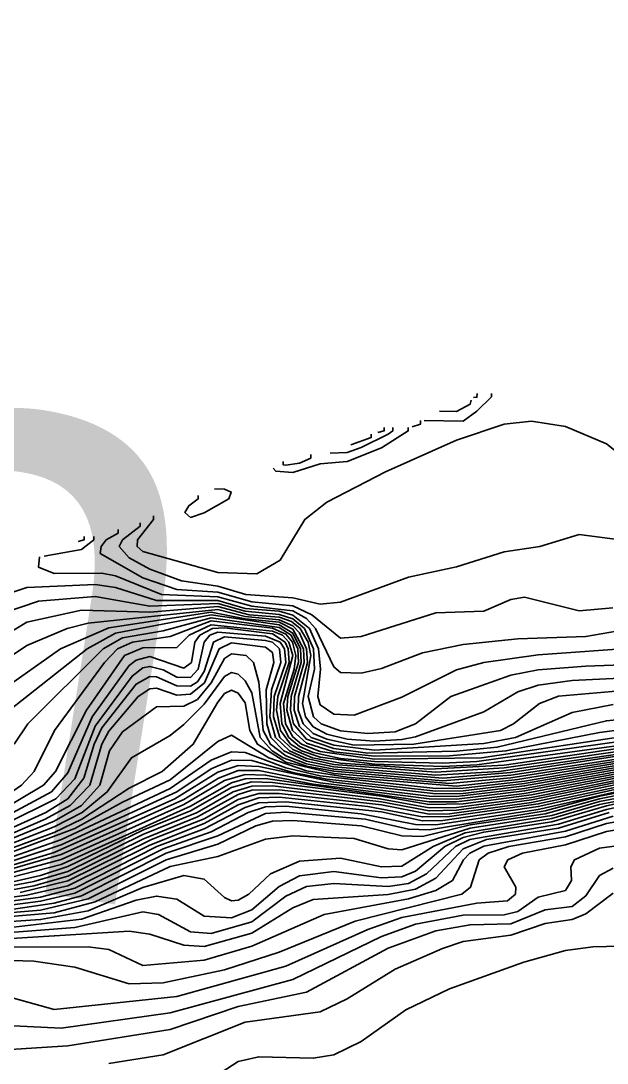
# Model space of a CAD drawing. Extents: x 474277 to 475042, y 254928 to 255625.
# Drawn here: x 474599.52 to 474606.12, y 255603.51 to 255615.24 of the extents above; entities that cross this region are included whole.
import ezdxf

# ---------------------------------------------------------------- set-up
doc = ezdxf.new("R2010")
doc.units = 0
doc.header["$MEASUREMENT"] = 0
doc.layers.add('BaseMapV2_DTM_export_MonNov09090547073261 — entities', color=1, linetype='CONTINUOUS')
doc.styles.get("Standard").update_dxf_attribs({"font": 'romans.shx'})

msp = doc.modelspace()

# ---------------------------------------------------------------- linework, layer by layer
at = {"layer": 'BaseMapV2_DTM_export_MonNov09090547073261 — entities', "color": 15, "linetype": 'Continuous', "true_color": 0xb7484b}
for points in [[(474604.058, 255610.745, 102.25), (474604.498, 255610.74, 102.25), (474604.651, 255610.853, 102.25), (474604.815, 255611.014, 102.25), (474604.815, 255611.052, 102.25)], [(474604.229, 255610.85, 102), (474604.421, 255610.848, 102), (474604.574, 255610.929, 102), (474604.588, 255610.975, 102)], [(474604.613, 255611.007, 102), (474604.651, 255611.009, 102), (474604.655, 255611.052, 102)], [(474606.406, 255610.247, 102.25), (474606.108, 255610.485, 102.25), (474605.648, 255610.68, 102.25), (474605.264, 255610.739, 102.25), (474604.958, 255610.705, 102.25), (474604.421, 255610.526, 102.25), (474603.624, 255610.17, 102.25), (474602.964, 255609.826, 102.25), (474602.717, 255609.633, 102.25), (474602.438, 255609.173, 102.25), (474602.177, 255609.02, 102.25), (474601.737, 255609.034, 102.25), (474600.894, 255609.272, 102.25), (474600.83, 255609.327, 102.25), (474600.833, 255609.403, 102.25), (474601.014, 255609.633, 102.25), (474601.014, 255609.672, 102.25)], [(474603.923, 255610.675, 102.25), (474604.019, 255610.707, 102.25), (474604.019, 255610.745, 102.25)], [(474602.36, 255610.209, 102.25), (474602.389, 255610.175, 102.25), (474602.581, 255610.16, 102.25), (474602.887, 255610.257, 102.25), (474603.194, 255610.285, 102.25), (474603.578, 255610.439, 102.25), (474603.88, 255610.63, 102.25), (474603.88, 255610.669, 102.25)], [(474603.002, 255610.379, 102), (474603.194, 255610.386, 102), (474603.348, 255610.442, 102), (474603.654, 255610.592, 102), (474603.705, 255610.63, 102), (474603.705, 255610.669, 102)], [(474603.539, 255610.61, 101.75), (474603.607, 255610.63, 101.75), (474603.607, 255610.669, 101.75)], [(474603.233, 255610.473, 101.75), (474603.463, 255610.554, 101.75), (474603.463, 255610.592, 101.75)], [(474602.474, 255610.285, 102), (474602.474, 255610.247, 102), (474602.504, 255610.242, 102), (474602.657, 255610.265, 102), (474602.783, 255610.324, 102), (474602.783, 255610.362, 102)], [(474601.699, 255609.976, 102.5), (474601.814, 255609.974, 102.5), (474601.888, 255609.94, 102.5), (474601.86, 255609.864, 102.5), (474601.584, 255609.709, 102.5), (474601.431, 255609.656, 102.5), (474601.367, 255609.71, 102.5), (474601.412, 255609.787, 102.5), (474601.515, 255609.864, 102.5), (474601.515, 255609.902, 102.5)], [(474606.491, 255609.372, 102), (474605.801, 255609.464, 102), (474605.36, 255609.327, 102), (474604.958, 255609.267, 102), (474604.421, 255609.098, 102), (474603.884, 255608.984, 102), (474603.118, 255608.703, 102), (474602.887, 255608.68, 102), (474602.581, 255608.752, 102), (474602.054, 255608.79, 102), (474601.737, 255608.883, 102), (474601.33, 255608.943, 102), (474600.971, 255609.074, 102), (474600.741, 255609.202, 102), (474600.629, 255609.327, 102), (474600.666, 255609.403, 102), (474600.862, 255609.557, 102), (474600.862, 255609.595, 102)], [(474606.179, 255608.637, 101.75), (474605.801, 255608.605, 101.75), (474605.188, 255608.758, 101.75), (474605.034, 255608.733, 101.75), (474604.728, 255608.602, 101.75), (474604.191, 255608.581, 101.75), (474603.348, 255608.317, 101.75), (474603.118, 255608.297, 101.75), (474602.795, 255608.56, 101.75), (474602.581, 255608.662, 101.75), (474602.121, 255608.704, 101.75), (474601.737, 255608.813, 101.75), (474601.277, 255608.844, 101.75), (474600.894, 255608.977, 101.75), (474600.413, 255609.25, 101.75), (474600.424, 255609.327, 101.75), (474600.483, 255609.403, 101.75), (474600.618, 255609.48, 101.75), (474600.618, 255609.518, 101.75)], [(474599.782, 255609.22, 101.5), (474600.204, 255609.294, 101.5), (474600.342, 255609.403, 101.5), (474600.342, 255609.442, 101.5)], [(474600.165, 255609.383, 101.25), (474600.233, 255609.403, 101.25), (474600.233, 255609.442, 101.25)], [(474606.568, 255608.434, 101.5), (474605.878, 255608.316, 101.5), (474605.111, 255608.288, 101.5), (474604.498, 255608.227, 101.5), (474604.038, 255608.131, 101.5), (474603.578, 255607.954, 101.5), (474603.348, 255607.902, 101.5), (474603.118, 255607.91, 101.5), (474603.041, 255607.974, 101.5), (474602.837, 255608.407, 101.5), (474602.734, 255608.517, 101.5), (474602.581, 255608.604, 101.5), (474602.121, 255608.658, 101.5), (474601.737, 255608.763, 101.5), (474601.102, 255608.79, 101.5), (474600.587, 255608.998, 101.5), (474600.434, 255609.03, 101.5), (474599.897, 255609.024, 101.5), (474599.719, 255609.097, 101.5), (474599.731, 255609.212, 101.5)], [(474606.491, 255608.192, 101.25), (474605.341, 255608.109, 101.25), (474604.728, 255608.021, 101.25), (474604.421, 255607.939, 101.25), (474603.808, 255607.631, 101.25), (474603.271, 255607.431, 101.25), (474603.041, 255607.442, 101.25), (474602.887, 255607.548, 101.25), (474602.862, 255607.64, 101.25), (474602.894, 255607.947, 101.25), (474602.871, 255608.177, 101.25), (474602.767, 255608.407, 101.25), (474602.581, 255608.555, 101.25), (474602.427, 255608.599, 101.25), (474602.044, 255608.632, 101.25), (474601.737, 255608.72, 101.25), (474601.047, 255608.721, 101.25), (474600.587, 255608.868, 101.25), (474600.357, 255608.9, 101.25), (474599.59, 255608.868, 101.25), (474599.207, 255608.741, 101.25)], [(474606.491, 255608.003, 101), (474605.878, 255607.983, 101), (474605.341, 255607.94, 101), (474605.034, 255607.879, 101), (474604.359, 255607.64, 101), (474603.962, 255607.333, 101), (474603.731, 255607.242, 101), (474603.424, 255607.222, 101), (474603.118, 255607.254, 101), (474602.9, 255607.333, 101), (474602.814, 255607.41, 101), (474602.754, 255607.64, 101), (474602.825, 255607.947, 101), (474602.815, 255608.177, 101), (474602.712, 255608.407, 101), (474602.581, 255608.515, 101), (474602.427, 255608.563, 101), (474602.044, 255608.6, 101), (474601.737, 255608.686, 101), (474600.971, 255608.656, 101), (474600.357, 255608.767, 101), (474599.721, 255608.713, 101), (474599.284, 255608.566, 101)], [(474606.261, 255607.848, 100.75), (474605.725, 255607.822, 100.75), (474605.341, 255607.767, 100.75), (474605.111, 255607.691, 100.75), (474604.728, 255607.467, 100.75), (474603.961, 255607.185, 100.75), (474603.808, 255607.155, 100.75), (474603.501, 255607.137, 100.75), (474603.194, 255607.161, 100.75), (474602.964, 255607.218, 100.75), (474602.811, 255607.299, 100.75), (474602.724, 255607.41, 100.75), (474602.689, 255607.563, 100.75), (474602.785, 255608.1, 100.75), (474602.752, 255608.253, 100.75), (474602.663, 255608.407, 100.75), (474602.566, 255608.483, 100.75), (474602.427, 255608.533, 100.75), (474602.091, 255608.56, 100.75), (474601.737, 255608.652, 100.75), (474600.971, 255608.59, 100.75), (474600.204, 255608.61, 100.75), (474599.59, 255608.476, 100.75), (474599.214, 255608.253, 100.75)], [(474606.185, 255607.55, 100.25), (474605.725, 255607.459, 100.25), (474605.087, 255607.18, 100.25), (474604.728, 255607.112, 100.25), (474603.501, 255607.036, 100.25), (474603.041, 255607.091, 100.25), (474602.786, 255607.18, 100.25), (474602.657, 255607.303, 100.25), (474602.595, 255607.487, 100.25), (474602.601, 255607.64, 100.25), (474602.71, 255608.023, 100.25), (474602.701, 255608.177, 100.25), (474602.581, 255608.398, 100.25), (474602.427, 255608.475, 100.25), (474602.044, 255608.513, 100.25), (474601.661, 255608.59, 100.25), (474600.511, 255608.414, 100.25), (474599.969, 255608.177, 100.25), (474599.284, 255607.698, 100.25)], [(474606.261, 255607.705, 100.5), (474605.571, 255607.642, 100.5), (474605.354, 255607.563, 100.5), (474605.064, 255607.333, 100.5), (474604.916, 255607.257, 100.5), (474603.941, 255607.103, 100.5), (474603.271, 255607.094, 100.5), (474602.964, 255607.158, 100.5), (474602.811, 255607.224, 100.5), (474602.699, 255607.333, 100.5), (474602.642, 255607.487, 100.5), (474602.643, 255607.64, 100.5), (474602.745, 255608.023, 100.5), (474602.734, 255608.177, 100.5), (474602.657, 255608.358, 100.5), (474602.581, 255608.437, 100.5), (474602.427, 255608.504, 100.5), (474602.044, 255608.54, 100.5), (474601.737, 255608.62, 100.5), (474600.28, 255608.467, 100.5), (474600.042, 255608.407, 100.5), (474599.59, 255608.215, 100.5), (474599.36, 255608.062, 100.5)], [(474606.645, 255607.419, 100), (474606.108, 255607.367, 100), (474604.881, 255607.068, 100), (474604.421, 255607.024, 100), (474603.424, 255607.003, 100), (474603.041, 255607.053, 100), (474602.734, 255607.161, 100), (474602.588, 255607.333, 100), (474602.553, 255607.487, 100), (474602.562, 255607.64, 100), (474602.676, 255608.023, 100), (474602.669, 255608.177, 100), (474602.581, 255608.354, 100), (474602.427, 255608.447, 100), (474601.661, 255608.559, 100), (474600.587, 255608.354, 100), (474600.266, 255608.177, 100), (474599.394, 255607.487, 100)], [(474606.568, 255607.307, 99.75), (474606.031, 255607.235, 99.75), (474604.978, 255607.027, 99.75), (474604.344, 255606.972, 99.75), (474603.501, 255606.967, 99.75), (474603.041, 255607.017, 99.75), (474602.734, 255607.114, 99.75), (474602.579, 255607.257, 99.75), (474602.513, 255607.487, 99.75), (474602.525, 255607.64, 99.75), (474602.643, 255608.023, 99.75), (474602.636, 255608.177, 99.75), (474602.562, 255608.33, 99.75), (474602.427, 255608.418, 99.75), (474601.661, 255608.524, 99.75), (474601.124, 255608.378, 99.75), (474600.664, 255608.299, 99.75), (474600.448, 255608.177, 99.75), (474599.599, 255607.333, 99.75), (474599.446, 255607.103, 99.75)], [(474606.491, 255607.219, 99.5), (474604.704, 255606.95, 99.5), (474603.501, 255606.936, 99.5), (474602.887, 255607.02, 99.5), (474602.68, 255607.103, 99.5), (474602.581, 255607.186, 99.5), (474602.5, 255607.333, 99.5), (474602.477, 255607.563, 99.5), (474602.596, 255607.947, 99.5), (474602.614, 255608.1, 99.5), (474602.576, 255608.253, 99.5), (474602.504, 255608.343, 99.5), (474602.351, 255608.409, 99.5), (474601.661, 255608.49, 99.5), (474601.201, 255608.317, 99.5), (474600.778, 255608.253, 99.5), (474600.61, 255608.177, 99.5), (474600.464, 255608.023, 99.5), (474599.9, 255607.257, 99.5), (474599.67, 255606.796, 99.5), (474599.529, 255606.643, 99.5), (474598.747, 255606.104, 99.5)], [(474606.415, 255607.111, 99), (474604.651, 255606.87, 99), (474604.268, 255606.852, 99), (474603.501, 255606.88, 99), (474602.887, 255606.958, 99), (474602.679, 255607.027, 99), (474602.556, 255607.103, 99), (474602.443, 255607.257, 99), (474602.399, 255607.487, 99), (474602.412, 255607.64, 99), (474602.54, 255608.023, 99), (474602.53, 255608.177, 99), (474602.493, 255608.253, 99), (474602.351, 255608.344, 99), (474601.814, 255608.413, 99), (474601.677, 255608.407, 99), (474601.534, 255608.33, 99), (474601.48, 255608.253, 99), (474601.44, 255608.023, 99), (474601.354, 255607.959, 99), (474600.971, 255608.09, 99), (474600.817, 255608.049, 99), (474600.741, 255607.988, 99), (474600.324, 255607.41, 99), (474600.05, 255606.781, 99), (474599.865, 255606.566, 99), (474598.747, 255605.966, 99)], [(474606.491, 255607.167, 99.25), (474604.651, 255606.907, 99.25), (474604.268, 255606.888, 99.25), (474603.501, 255606.908, 99.25), (474603.118, 255606.942, 99.25), (474602.811, 255607.01, 99.25), (474602.657, 255607.076, 99.25), (474602.535, 255607.18, 99.25), (474602.459, 255607.333, 99.25), (474602.44, 255607.563, 99.25), (474602.582, 255608.1, 99.25), (474602.536, 255608.253, 99.25), (474602.465, 255608.33, 99.25), (474602.351, 255608.376, 99.25), (474601.661, 255608.448, 99.25), (474601.413, 255608.33, 99.25), (474601.277, 255608.192, 99.25), (474600.894, 255608.188, 99.25), (474600.689, 255608.1, 99.25), (474600.259, 255607.487, 99.25), (474599.913, 255606.796, 99.25), (474599.776, 255606.643, 99.25), (474598.749, 255606.03, 99.25)], [(474606.491, 255607.091, 98.75), (474604.958, 255606.868, 98.75), (474604.114, 255606.823, 98.75), (474603.118, 255606.888, 98.75), (474602.804, 255606.95, 98.75), (474602.581, 255607.043, 98.75), (474602.436, 255607.18, 98.75), (474602.365, 255607.41, 98.75), (474602.371, 255607.64, 98.75), (474602.501, 255608.023, 98.75), (474602.486, 255608.177, 98.75), (474602.437, 255608.253, 98.75), (474602.274, 255608.319, 98.75), (474601.737, 255608.363, 98.75), (474601.648, 255608.33, 98.75), (474601.584, 255608.253, 98.75), (474601.517, 255607.947, 98.75), (474601.431, 255607.854, 98.75), (474601.277, 255607.858, 98.75), (474601.124, 255607.942, 98.75), (474600.971, 255607.978, 98.75), (474600.894, 255607.961, 98.75), (474600.772, 255607.87, 98.75), (474600.357, 255607.308, 98.75), (474600.127, 255606.714, 98.75), (474599.916, 255606.49, 98.75), (474598.747, 255605.912, 98.75)], [(474606.491, 255607.06, 98.5), (474604.958, 255606.836, 98.5), (474604.191, 255606.787, 98.5), (474603.044, 255606.873, 98.5), (474602.734, 255606.941, 98.5), (474602.542, 255607.027, 98.5), (474602.387, 255607.18, 98.5), (474602.322, 255607.41, 98.5), (474602.34, 255607.717, 98.5), (474602.447, 255608.023, 98.5), (474602.43, 255608.177, 98.5), (474602.351, 255608.251, 98.5), (474602.274, 255608.27, 98.5), (474601.814, 255608.312, 98.5), (474601.688, 255608.253, 98.5), (474601.584, 255607.921, 98.5), (474601.507, 255607.806, 98.5), (474601.431, 255607.757, 98.5), (474601.277, 255607.759, 98.5), (474601.047, 255607.861, 98.5), (474600.971, 255607.864, 98.5), (474600.817, 255607.779, 98.5), (474600.434, 255607.289, 98.5), (474600.346, 255607.103, 98.5), (474600.231, 255606.72, 98.5), (474600.05, 255606.488, 98.5), (474599.802, 255606.336, 98.5), (474598.824, 255605.891, 98.5)], [(474615.079, 255608.329, 95.75), (474614.159, 255608.174, 95.75), (474613.315, 255607.855, 95.75), (474612.165, 255607.689, 95.75), (474611.399, 255607.47, 95.75), (474611.092, 255607.476, 95.75), (474610.478, 255607.595, 95.75), (474610.248, 255607.556, 95.75), (474609.788, 255607.396, 95.75), (474609.482, 255607.347, 95.75), (474608.638, 255607.312, 95.75), (474607.795, 255607.336, 95.75), (474607.565, 255607.261, 95.75), (474606.951, 255606.938, 95.75), (474606.568, 255606.811, 95.75), (474605.188, 255606.549, 95.75), (474604.421, 255606.453, 95.75), (474604.114, 255606.456, 95.75), (474602.274, 255606.718, 95.75), (474602.044, 255606.714, 95.75), (474601.891, 255606.67, 95.75), (474601.431, 255606.406, 95.75), (474599.974, 255605.751, 95.75), (474598.977, 255605.494, 95.75)], [(474606.491, 255607.029, 98.25), (474604.897, 255606.796, 98.25), (474604.191, 255606.756, 98.25), (474603.041, 255606.849, 98.25), (474602.734, 255606.913, 98.25), (474602.479, 255607.027, 98.25), (474602.335, 255607.18, 98.25), (474602.287, 255607.333, 98.25), (474602.281, 255607.717, 98.25), (474602.368, 255608.023, 98.25), (474602.351, 255608.136, 98.25), (474602.274, 255608.194, 98.25), (474601.891, 255608.245, 98.25), (474601.751, 255608.177, 98.25), (474601.586, 255607.793, 98.25), (474601.431, 255607.665, 98.25), (474601.277, 255607.656, 98.25), (474601.047, 255607.733, 98.25), (474600.971, 255607.727, 98.25), (474600.843, 255607.64, 98.25), (474600.511, 255607.251, 98.25), (474600.432, 255607.103, 98.25), (474600.296, 255606.643, 98.25), (474600.077, 255606.413, 98.25), (474599.796, 255606.26, 98.25), (474598.9, 255605.874, 98.25)], [(474606.568, 255607.022, 98), (474605.034, 255606.783, 98), (474604.268, 255606.721, 98), (474603.041, 255606.824, 98), (474602.734, 255606.884, 98), (474602.504, 255606.973, 98), (474602.33, 255607.103, 98), (474602.249, 255607.257, 98), (474602.197, 255607.8, 98), (474602.139, 255608.023, 98), (474602.057, 255608.1, 98), (474601.891, 255608.122, 98), (474601.814, 255608.069, 98), (474601.664, 255607.793, 98), (474601.507, 255607.608, 98), (474601.354, 255607.531, 98), (474601.047, 255607.525, 98), (474600.664, 255607.241, 98), (474600.52, 255607.027, 98), (474600.41, 255606.643, 98), (474600.202, 255606.413, 98), (474599.897, 255606.238, 98), (474598.9, 255605.827, 98)], [(474606.491, 255606.977, 97.75), (474605.034, 255606.754, 97.75), (474604.268, 255606.691, 97.75), (474603.041, 255606.799, 97.75), (474602.734, 255606.856, 97.75), (474602.473, 255606.95, 97.75), (474602.348, 255607.027, 97.75), (474602.214, 255607.18, 97.75), (474602.121, 255607.682, 97.75), (474602.044, 255607.818, 97.75), (474601.967, 255607.89, 97.75), (474601.891, 255607.911, 97.75), (474601.814, 255607.866, 97.75), (474601.584, 255607.555, 97.75), (474601.354, 255607.324, 97.75), (474601.201, 255607.202, 97.75), (474600.766, 255606.95, 97.75), (474600.494, 255606.566, 97.75), (474600.213, 255606.336, 97.75), (474599.897, 255606.172, 97.75), (474598.948, 255605.8, 97.75)], [(474606.491, 255606.952, 97.5), (474605.034, 255606.724, 97.5), (474604.344, 255606.66, 97.5), (474603.041, 255606.774, 97.5), (474602.504, 255606.902, 97.5), (474602.184, 255607.103, 97.5), (474602.097, 255607.257, 97.5), (474602.044, 255607.569, 97.5), (474601.967, 255607.678, 97.5), (474601.891, 255607.71, 97.5), (474601.814, 255607.672, 97.5), (474601.737, 255607.577, 97.5), (474601.46, 255607.103, 97.5), (474601.113, 255606.796, 97.5), (474600.741, 255606.608, 97.5), (474600.206, 255606.26, 97.5), (474599.897, 255606.111, 97.5), (474598.9, 255605.741, 97.5)], [(474606.568, 255606.946, 97.25), (474605.111, 255606.706, 97.25), (474604.421, 255606.632, 97.25), (474603.194, 255606.732, 97.25), (474602.734, 255606.802, 97.25), (474602.31, 255606.95, 97.25), (474601.891, 255607.204, 97.25), (474601.737, 255607.134, 97.25), (474601.201, 255606.704, 97.25), (474600.664, 255606.452, 97.25), (474600.127, 255606.156, 97.25), (474598.974, 255605.723, 97.25)], [(474606.568, 255606.923, 97), (474605.188, 255606.689, 97), (474604.498, 255606.607, 97), (474604.191, 255606.604, 97), (474602.887, 255606.747, 97), (474602.504, 255606.837, 97), (474602.044, 255607.008, 97), (474601.891, 255607.019, 97), (474601.661, 255606.925, 97), (474601.201, 255606.606, 97), (474599.979, 255606.03, 97), (474599.101, 255605.723, 97)], [(474606.568, 255606.878, 96.5), (474605.188, 255606.633, 96.5), (474604.498, 255606.548, 96.5), (474604.191, 255606.543, 96.5), (474603.041, 255606.675, 96.5), (474602.197, 255606.852, 96.5), (474601.967, 255606.865, 96.5), (474601.737, 255606.788, 96.5), (474601.254, 255606.49, 96.5), (474599.897, 255605.885, 96.5), (474598.977, 255605.606, 96.5)], [(474606.568, 255606.9, 96.75), (474605.188, 255606.661, 96.75), (474604.498, 255606.578, 96.75), (474604.191, 255606.574, 96.75), (474602.964, 255606.71, 96.75), (474602.581, 255606.784, 96.75), (474602.121, 255606.92, 96.75), (474601.891, 255606.925, 96.75), (474601.661, 255606.825, 96.75), (474601.276, 255606.566, 96.75), (474599.974, 255605.971, 96.75), (474599.054, 255605.666, 96.75)], [(474606.568, 255606.855, 96.25), (474605.188, 255606.605, 96.25), (474604.421, 255606.513, 96.25), (474604.114, 255606.519, 96.25), (474602.887, 255606.669, 96.25), (474602.197, 255606.808, 96.25), (474601.967, 255606.806, 96.25), (474601.744, 255606.72, 96.25), (474601.354, 255606.479, 96.25), (474599.974, 255605.86, 96.25), (474598.9, 255605.551, 96.25)], [(474606.568, 255606.833, 96), (474605.188, 255606.577, 96), (474604.421, 255606.483, 96), (474604.114, 255606.488, 96), (474602.811, 255606.654, 96), (474602.274, 255606.756, 96), (474602.044, 255606.764, 96), (474601.814, 255606.694, 96), (474601.354, 255606.423, 96), (474599.974, 255605.805, 96), (474598.9, 255605.516, 96)], [(474606.568, 255606.766, 95.25), (474605.264, 255606.505, 95.25), (474604.421, 255606.392, 95.25), (474604.114, 255606.388, 95.25), (474603.56, 255606.49, 95.25), (474602.351, 255606.635, 95.25), (474602.121, 255606.632, 95.25), (474601.909, 255606.566, 95.25), (474601.506, 255606.336, 95.25), (474600.894, 255606.085, 95.25), (474600.05, 255605.672, 95.25), (474599.667, 255605.557, 95.25), (474598.9, 255605.41, 95.25)], [(474606.645, 255606.763, 95), (474605.264, 255606.476, 95), (474604.421, 255606.362, 95), (474604.114, 255606.353, 95), (474603.578, 255606.454, 95), (474602.427, 255606.589, 95), (474602.121, 255606.585, 95), (474601.967, 255606.537, 95), (474601.507, 255606.284, 95), (474600.894, 255606.035, 95), (474600.05, 255605.618, 95), (474599.667, 255605.51, 95), (474599.054, 255605.398, 95)], [(474606.645, 255606.809, 95.5), (474605.264, 255606.533, 95.5), (474604.498, 255606.431, 95.5), (474604.114, 255606.423, 95.5), (474603.578, 255606.517, 95.5), (474602.351, 255606.672, 95.5), (474602.121, 255606.678, 95.5), (474601.891, 255606.614, 95.5), (474601.431, 255606.353, 95.5), (474600.894, 255606.134, 95.5), (474600.05, 255605.727, 95.5), (474599.744, 255605.625, 95.5), (474599.13, 255605.487, 95.5)], [(474606.568, 255606.696, 94.5), (474605.341, 255606.432, 94.5), (474604.344, 255606.288, 94.5), (474604.038, 255606.284, 94.5), (474603.424, 255606.402, 94.5), (474602.427, 255606.508, 94.5), (474602.197, 255606.5, 94.5), (474601.967, 255606.42, 94.5), (474601.584, 255606.209, 94.5), (474600.971, 255605.968, 94.5), (474600.05, 255605.51, 94.5), (474599.59, 255605.403, 94.5), (474598.747, 255605.29, 94.5)], [(474606.645, 255606.691, 94.25), (474605.341, 255606.401, 94.25), (474604.268, 255606.243, 94.25), (474604.038, 255606.239, 94.25), (474603.578, 255606.341, 94.25), (474602.504, 255606.456, 94.25), (474602.197, 255606.444, 94.25), (474602.044, 255606.392, 94.25), (474601.584, 255606.149, 94.25), (474601.053, 255605.953, 94.25), (474600.127, 255605.482, 94.25), (474599.744, 255605.383, 94.25), (474598.9, 255605.269, 94.25)], [(474606.645, 255606.666, 94), (474605.341, 255606.37, 94), (474604.191, 255606.194, 94), (474603.961, 255606.199, 94), (474603.348, 255606.321, 94), (474602.504, 255606.404, 94), (474602.274, 255606.398, 94), (474602.079, 255606.336, 94), (474601.661, 255606.117, 94), (474601.124, 255605.925, 94), (474600.127, 255605.427, 94), (474599.744, 255605.336, 94), (474599.054, 255605.245, 94)], [(474606.645, 255606.74, 94.75), (474605.264, 255606.447, 94.75), (474604.344, 255606.321, 94.75), (474604.114, 255606.316, 94.75), (474603.578, 255606.421, 94.75), (474602.427, 255606.55, 94.75), (474602.197, 255606.55, 94.75), (474601.967, 255606.481, 94.75), (474601.584, 255606.265, 94.75), (474600.99, 255606.03, 94.75), (474600.05, 255605.564, 94.75), (474599.514, 255605.434, 94.75)], [(474606.645, 255606.611, 93.5), (474606.031, 255606.49, 93.5), (474605.418, 255606.321, 93.5), (474604.574, 255606.194, 93.5), (474604.038, 255606.066, 93.5), (474603.808, 255606.072, 93.5), (474603.348, 255606.185, 93.5), (474602.581, 255606.245, 93.5), (474602.351, 255606.238, 93.5), (474602.166, 255606.183, 93.5), (474601.737, 255605.979, 93.5), (474601.157, 255605.8, 93.5), (474600.28, 255605.364, 93.5), (474599.744, 255605.237, 93.5), (474598.44, 255605.128, 93.5)], [(474606.491, 255606.544, 93.25), (474606.031, 255606.458, 93.25), (474605.494, 255606.302, 93.25), (474604.574, 255606.157, 93.25), (474603.808, 255605.913, 93.25), (474603.654, 255605.924, 93.25), (474603.271, 255606.043, 93.25), (474602.581, 255606.073, 93.25), (474602.274, 255606.036, 93.25), (474601.737, 255605.839, 93.25), (474601.201, 255605.725, 93.25), (474600.357, 255605.329, 93.25), (474599.897, 255605.205, 93.25), (474598.517, 255605.09, 93.25)], [(474606.568, 255606.528, 93), (474606.031, 255606.426, 93), (474605.494, 255606.267, 93), (474604.521, 255606.106, 93), (474604.16, 255605.953, 93), (474603.808, 255605.732, 93), (474603.578, 255605.722, 93), (474603.118, 255605.82, 93), (474602.657, 255605.788, 93), (474602.331, 255605.646, 93), (474602.085, 255605.416, 93), (474601.967, 255605.348, 93), (474601.891, 255605.342, 93), (474601.814, 255605.376, 93), (474601.584, 255605.586, 93), (474601.354, 255605.624, 93), (474600.894, 255605.491, 93), (474600.28, 255605.228, 93), (474599.744, 255605.129, 93), (474598.517, 255605.047, 93)], [(474607.181, 255606.606, 92.5), (474606.108, 255606.37, 92.5), (474605.571, 255606.204, 92.5), (474604.571, 255606.03, 92.5), (474604.411, 255605.953, 92.5), (474604.086, 255605.646, 92.5), (474603.884, 255605.537, 92.5), (474603.654, 255605.5, 92.5), (474603.041, 255605.534, 92.5), (474602.734, 255605.502, 92.5), (474602.504, 255605.393, 92.5), (474602.121, 255605.105, 92.5), (474601.661, 255604.974, 92.5), (474601.431, 255604.991, 92.5), (474601.07, 255605.186, 92.5), (474600.894, 255605.215, 92.5), (474600.127, 255605.04, 92.5), (474599.207, 255604.968, 92.5)], [(474606.568, 255606.619, 93.75), (474606.031, 255606.518, 93.75), (474605.418, 255606.354, 93.75), (474604.114, 255606.138, 93.75), (474603.884, 255606.148, 93.75), (474603.395, 255606.26, 93.75), (474602.504, 255606.34, 93.75), (474602.274, 255606.324, 93.75), (474601.737, 255606.073, 93.75), (474601.158, 255605.876, 93.75), (474600.204, 255605.396, 93.75), (474599.897, 255605.313, 93.75), (474599.437, 255605.246, 93.75)], [(474607.028, 255606.613, 92.75), (474606.108, 255606.41, 92.75), (474605.494, 255606.228, 92.75), (474604.728, 255606.114, 92.75), (474604.498, 255606.052, 92.75), (474604.291, 255605.953, 92.75), (474603.961, 255605.675, 92.75), (474603.808, 255605.612, 92.75), (474603.578, 255605.6, 92.75), (474603.041, 255605.67, 92.75), (474602.657, 255605.623, 92.75), (474602.427, 255605.5, 92.75), (474602.121, 255605.238, 92.75), (474601.891, 255605.148, 92.75), (474601.584, 255605.168, 92.75), (474601.277, 255605.358, 92.75), (474601.047, 255605.394, 92.75), (474600.817, 255605.349, 92.75), (474600.204, 255605.133, 92.75), (474599.437, 255605.044, 92.75)], [(474606.185, 255606.294, 92), (474605.648, 255606.124, 92), (474604.728, 255605.957, 92), (474604.571, 255605.876, 92), (474604.499, 255605.8, 92), (474604.376, 255605.57, 92), (474604.191, 255605.456, 92), (474603.884, 255605.364, 92), (474602.933, 255605.186, 92), (474602.121, 255604.831, 92), (474601.584, 255604.672, 92), (474600.894, 255604.613, 92), (474600.511, 255604.791, 92), (474600.28, 255604.824, 92), (474597.597, 255604.815, 92)], [(474606.139, 255606.336, 92.25), (474605.571, 255606.158, 92.25), (474604.759, 255606.03, 92.25), (474604.498, 255605.924, 92.25), (474604.191, 255605.597, 92.25), (474603.961, 255605.473, 92.25), (474603.654, 255605.412, 92.25), (474602.811, 255605.355, 92.25), (474602.581, 255605.263, 92.25), (474602.121, 255604.978, 92.25), (474601.584, 255604.826, 92.25), (474601.354, 255604.841, 92.25), (474600.971, 255604.966, 92.25), (474600.741, 255605, 92.25), (474599.054, 255604.892, 92.25)], [(474606.379, 255606.26, 91.75), (474606.108, 255606.211, 91.75), (474605.648, 255606.06, 91.75), (474605.012, 255605.953, 91.75), (474604.778, 255605.876, 91.75), (474604.678, 255605.8, 91.75), (474604.58, 255605.493, 91.75), (474604.483, 255605.416, 91.75), (474603.282, 255605.11, 91.75), (474602.427, 255604.761, 91.75), (474601.814, 255604.562, 91.75), (474601.124, 255604.418, 91.75), (474600.741, 255604.406, 91.75), (474600.127, 255604.592, 91.75), (474599.667, 255604.662, 91.75), (474597.443, 255604.729, 91.75)], [(474606.338, 255606.159, 91.5), (474606.108, 255606.12, 91.5), (474605.648, 255605.972, 91.5), (474605.165, 255605.876, 91.5), (474604.999, 255605.8, 91.5), (474604.96, 255605.723, 91.5), (474605.09, 255605.493, 91.5), (474605.084, 255605.416, 91.5), (474604.995, 255605.34, 91.5), (474604.651, 255605.313, 91.5), (474603.808, 255605.151, 91.5), (474603.424, 255605.019, 91.5), (474602.504, 255604.606, 91.5), (474601.277, 255604.265, 91.5), (474599.897, 255604.117, 91.5), (474599.437, 255604.243, 91.5)], [(474606.338, 255605.974, 91.25), (474606.031, 255605.932, 91.25), (474605.748, 255605.8, 91.25), (474605.708, 255605.723, 91.25), (474605.715, 255605.57, 91.25), (474605.648, 255605.457, 91.25), (474605.341, 255605.383, 91.25), (474605.111, 255605.22, 91.25), (474604.958, 255605.182, 91.25), (474604.498, 255605.178, 91.25), (474603.961, 255605.077, 91.25), (474603.578, 255604.94, 91.25), (474602.581, 255604.456, 91.25), (474601.201, 255604.081, 91.25), (474599.974, 255603.907, 91.25), (474599.437, 255603.934, 91.25)], [(474606.185, 255605.709, 91), (474606.031, 255605.627, 91), (474605.878, 255605.398, 91), (474605.725, 255605.277, 91), (474605.418, 255605.238, 91), (474605.034, 255605.08, 91), (474604.574, 255605.072, 91), (474604.191, 255605.003, 91), (474603.654, 255604.807, 91), (474602.734, 255604.313, 91), (474601.967, 255604.151, 91), (474601.201, 255603.891, 91), (474600.05, 255603.707, 91), (474599.054, 255603.646, 91)], [(474615.232, 255605.536, 90.5), (474614.696, 255605.414, 90.5), (474613.392, 255605.309, 90.5), (474611.935, 255604.94, 90.5), (474611.552, 255604.945, 90.5), (474610.938, 255605.067, 90.5), (474610.172, 255605.132, 90.5), (474608.715, 255604.898, 90.5), (474607.871, 255604.883, 90.5), (474607.258, 255604.926, 90.5), (474606.721, 255604.842, 90.5), (474605.955, 255604.821, 90.5), (474605.648, 255604.782, 90.5), (474605.179, 255604.65, 90.5), (474604.344, 255604.35, 90.5), (474603.853, 255604.113, 90.5), (474603.348, 255603.758, 90.5), (474603.041, 255603.608, 90.5), (474602.811, 255603.569, 90.5), (474602.197, 255603.585, 90.5), (474601.967, 255603.532, 90.5), (474600.968, 255602.886, 90.5)], [(474606.185, 255605.426, 90.75), (474605.878, 255605.194, 90.75), (474605.725, 255605.129, 90.75), (474605.418, 255605.086, 90.75), (474605.034, 255604.952, 90.75), (474604.498, 255604.882, 90.75), (474604.265, 255604.803, 90.75), (474603.731, 255604.571, 90.75), (474603.194, 255604.236, 90.75), (474602.887, 255604.09, 90.75), (474602.044, 255603.974, 90.75), (474601.124, 255603.608, 90.75), (474600.511, 255603.508, 90.75)]]:
    msp.add_polyline3d(points, dxfattribs=at)

# ---------------------------------------------------------------- texts
at = {"layer": 'BaseMapV2_DTM_export_MonNov09090547073261 — entities', "color": 250, "true_color": 0x323232, "insert": (474580.161, 255608.409), "char_height": 0.2, "width": 17.61571, "attachment_point": 7, "rotation": 351.0714}
msp.add_mtext('\\fOpen Sans|i0|b0;\\H7.02279;96\\~m', dxfattribs=at)

doc.saveas('drawing.dxf')
